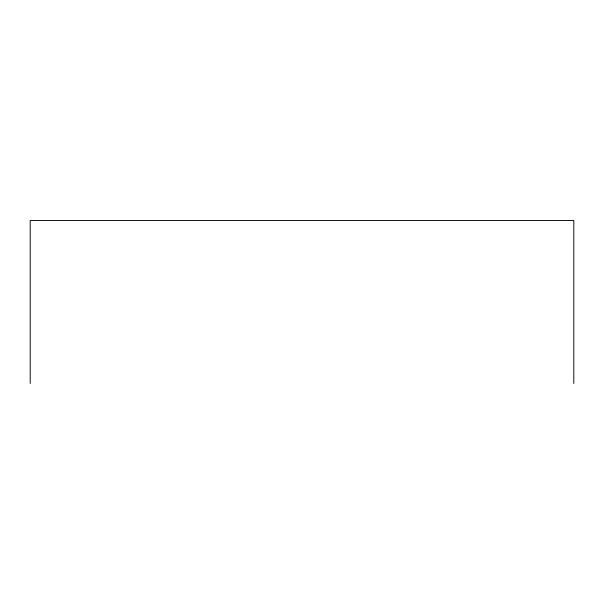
<?xml version="1.0" encoding="UTF-8"?>
<svg xmlns="http://www.w3.org/2000/svg" width="604" height="604" viewBox="0 0 604 604"><rect width="100%" height="100%" fill="white"/><g stroke="black" fill="none" stroke-linecap="round" stroke-linejoin="round"><path stroke-width="0.91" d="M573.8 383.472L573.8 220.528L30.2 220.528L30.2 383.472"/></g></svg>
